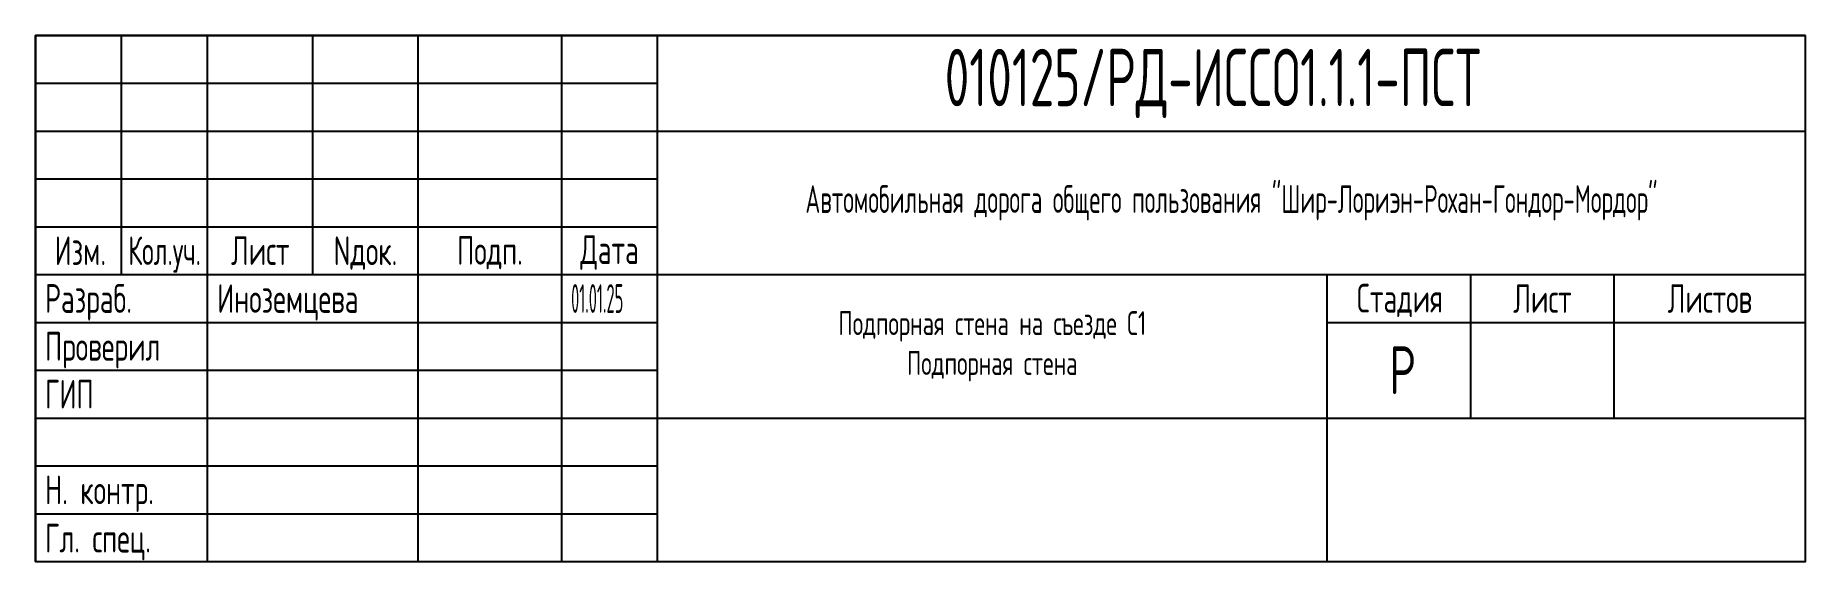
# Model space of a CAD drawing. Header units: millimetres. Extents: x 0 to 185, y 0 to 55.
import ezdxf
from ezdxf.enums import TextEntityAlignment as Align

# ---------------------------------------------------------------- set-up
doc = ezdxf.new("R2010")
doc.units = ezdxf.units.MM
doc.layers.add('Notes', color=1, linetype='Continuous', plot=False)
for name, color, linetype in [('T_Border', 9, 'Continuous'), ('T_Text_B', 10, 'Continuous'), ('Text', 7, 'Continuous'), ('Text_B', 11, 'Continuous'), ('Thin', 151, 'Continuous')]:
    doc.layers.add(name, color=color, linetype=linetype)
doc.styles.add('RS', font='romans.shx', dxfattribs={"width": 0.8})
doc.styles.add('RS0.7', font='romans.shx', dxfattribs={"width": 0.7})
doc.styles.add('ГСМ_Штамп$0$RS', font='romans.shx', dxfattribs={"width": 0.6})

# ---------------------------------------------------------------- blocks, each defined once
blk = doc.blocks.new('ГСМ_Штамп$0$SH_F3_ST')
at = {"layer": 'T_Border'}
for p, q in [((255, 60), (440, 60)), ((255, 5), (255, 60)), ((264, 35), (264, 60)), ((273, 5), (273, 60)), ((284, 35), (284, 60)), ((295, 5), (295, 60)), ((310, 5), (310, 60)), ((320, 5), (320, 60)), ((320, 50), (440, 50)), ((255, 40), (320, 40)), ((255, 35), (440, 35)), ((390, 5), (390, 35)), ((405, 20), (405, 35)), ((420, 20), (420, 35)), ((390, 30), (440, 30)), ((320, 20), (440, 20))]:
    blk.add_line(p, q, dxfattribs=at)
at = {"layer": 'Thin'}
for p, q in [((255, 55), (320, 55)), ((255, 50), (320, 50)), ((255, 45), (320, 45)), ((255, 30), (320, 30)), ((255, 25), (320, 25)), ((255, 20), (320, 20)), ((255, 15), (320, 15)), ((255, 10), (320, 10))]:
    blk.add_line(p, q, dxfattribs=at)
at = {"layer": 'Text', "style": 'RS', "width": 0.65}
for s, p in [('Изм.', (259.7, 37.5)), ('Лист', (278.5, 37.5)), ('Nдок.', (289.5, 37.25)), ('Подп.', (302.5, 37.3)), ('Дата', (315, 37.3)), ('Стадия', (397.6, 32.3)), ('Лист', (412.5, 32.5)), ('Листов', (430, 32.5))]:
    blk.add_text(s, height=3, dxfattribs=at).set_placement(p, align=Align.MIDDLE)
at = {"layer": 'Text', "style": 'RS', "width": 0.506667}
blk.add_text('Кол.уч.', height=3, dxfattribs=at).set_placement((264.7, 36), (272.3, 36), align=Align.FIT)

msp = doc.modelspace()

# ---------------------------------------------------------------- linework, layer by layer
at = {"layer": 'Notes'}
msp.add_lwpolyline([(185, 55), (0, 55), (0, 0), (185, 0)], close=True, dxfattribs=at)

# ---------------------------------------------------------------- block references
msp.add_blockref('ГСМ_Штамп$0$SH_F3_ST', (-255, -5))

# ---------------------------------------------------------------- texts
at = {"layer": 'T_Text_B', "style": 'ГСМ_Штамп$0$RS', "width": 0.6}
msp.add_text('010125/РД-ИССО1.1.1-ПСТ', height=6, dxfattribs=at).set_placement((123.05, 50), align=Align.MIDDLE)
at = {"layer": 'Text', "style": 'ГСМ_Штамп$0$RS'}
for s, width, p in [('Разраб.', 0.65, (1, 27.5)), ('Иноземцева', 0.65, (19, 27.5)), ('01.01.25', 0.4, (55.98, 27.5)), ('Проверил', 0.65, (1, 22.5)), ('ГИП', 0.65, (1, 17.5)), ('Н. контр.', 0.65, (1, 7.5)), ('Гл. спец.', 0.65, (1, 2.45))]:
    msp.add_text(s, height=3, dxfattribs=dict(at, width=width)).set_placement(p, align=Align.MIDDLE_LEFT)
at = {"layer": 'Text', "insert": (125, 37.5), "char_height": 2.9, "width": 120, "attachment_point": 5, "line_spacing_factor": 1.085143, "style": 'RS'}
msp.add_mtext('\\pt18.4875;{\\W0.57;Автомобильная дорога общего пользования "Шир-Лориэн-Рохан-Гондор-Мордор"}', dxfattribs=at)
at = {"layer": 'Text', "insert": (100, 22.5), "char_height": 2.5, "width": 70, "attachment_point": 5, "style": 'RS0.7'}
msp.add_mtext('{\\W0.65;\\C7;Подпорная стена на съезде С1\\PПодпорная стена }', dxfattribs=at)
at = {"layer": 'Text_B', "style": 'ГСМ_Штамп$0$RS', "width": 0.65}
msp.add_text('Р', height=5, dxfattribs=at).set_placement((142.88, 20), align=Align.MIDDLE)

doc.saveas('drawing.dxf')
